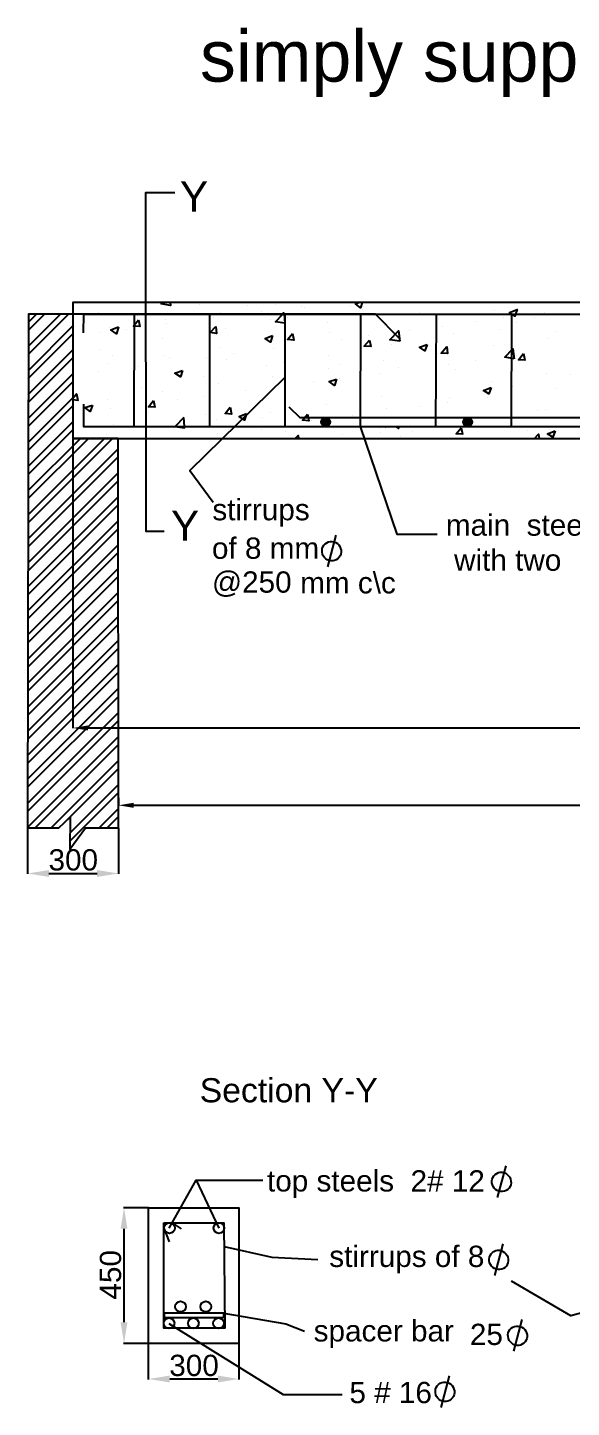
# Model space of a CAD drawing. Header units: inches. Extents: x 1209 to 6360, y 640 to 5210.
# Drawn here: x 1209 to 3011, y 640 to 5210 of the extents above; entities that cross this region are included whole.
import ezdxf

# ---------------------------------------------------------------- set-up
doc = ezdxf.new("R2010")
doc.units = ezdxf.units.IN
doc.header["$MEASUREMENT"] = 0
doc.layers.add('PDF_0', color=7, linetype='Continuous')
doc.layers.add('PDF_Text', color=7, linetype='Continuous')
doc.styles.add('PDF Arial-BoldMT', font='arial.ttf')
doc.styles.get("Standard").update_dxf_attribs({"font": 'arial.ttf'})
doc.dimstyles.get("Standard").update_dxf_attribs({"dimtxt": 50, "dimasz": 50, "dimexe": 0.18, "dimexo": 0.0625, "dimgap": 0.09, "dimtad": 0, "dimtih": 1, "dimtoh": 1, "dimdec": 4, "dimzin": 0, "dimdsep": 46, "dimtxsty": 'Standard', "dimcen": 0.09, "dimadec": 0, "dimazin": 0, "dimtfac": 1, "dimtdec": 4, "dimtofl": 0, "dimtmove": 0, "dimatfit": 3, "dimfxl": 1, "dimtolj": 1, "dimtzin": 0, "dimarcsym": 0})

# ---------------------------------------------------------------- blocks, each defined once
blk = doc.blocks.new('*D2')
at = {"color": 0, "lineweight": -2, "transparency": 16777216}
for p, q in [((1358.7, 3849.6), (1358.7, 2890.4)), ((6107.8, 3849.6), (6107.8, 2890.4)), ((1408.7, 2890.6), (3658.6, 2890.6)), ((6057.8, 2890.6), (3807.9, 2890.6))]:
    blk.add_line(p, q, dxfattribs=at)
at = {"color": 0, "transparency": 16777216}
for points in [[(1408.7, 2898.9), (1408.7, 2882.3), (1358.7, 2890.6)], [(6057.8, 2898.9), (6057.8, 2882.3), (6107.8, 2890.6)]]:
    blk.add_solid(points, dxfattribs=at)
at = {"layer": 'Defpoints', "color": 0, "transparency": 16777216}
for p in [(1358.7, 3849.7), (6107.8, 3849.7), (6107.8, 2890.6)]:
    blk.add_point(p, dxfattribs=at)
at = {"color": 0, "transparency": 16777216, "insert": (3733.2, 2890.6), "char_height": 50, "attachment_point": 5}
blk.add_mtext('\\A1;5050', dxfattribs=at)
blk = doc.blocks.new('*D3')
at = {"color": 0, "lineweight": -2, "transparency": 16777216}
for p, q in [((1510, 2658.8), (1510, 2634.2)), ((5956.5, 2651.7), (5956.5, 2634.2)), ((1560, 2634.4), (3657.6, 2634.4)), ((5906.5, 2634.4), (3808.9, 2634.4))]:
    blk.add_line(p, q, dxfattribs=at)
at = {"color": 0, "transparency": 16777216}
for points in [[(1560, 2642.7), (1560, 2626), (1510, 2634.4)], [(5906.5, 2642.7), (5906.5, 2626), (5956.5, 2634.4)]]:
    blk.add_solid(points, dxfattribs=at)
at = {"layer": 'Defpoints', "color": 0, "transparency": 16777216}
for p in [(1510, 2658.9), (5956.5, 2651.8), (5956.5, 2634.4)]:
    blk.add_point(p, dxfattribs=at)
at = {"color": 0, "transparency": 16777216, "insert": (3733.2, 2634.4), "char_height": 50, "attachment_point": 5}
blk.add_mtext('\\A1;4750', dxfattribs=at)

msp = doc.modelspace()

# ---------------------------------------------------------------- hatches: boundary and pattern name
h = msp.add_hatch()
h.set_pattern_fill('ANSI32', color=256, scale=150)
h.paths.add_polyline_path([(1508.57765, 3849.70747), (1358.66341, 3849.70747), (1358.66341, 4261.26448), (1211.57775, 4261.26448), (1208.74917, 2559.87932), (1311.992, 2559.87932), (1350.1777, 2595.23645), (1348.76341, 2489.16506), (1401.09197, 2559.87932), (1509.99193, 2559.87932)])
h.paths.add_polyline_path([(6256.33323, 3848.83394), (6107.83328, 3849.70747), (5957.91904, 3849.70747), (5956.50476, 2559.87932), (6037.11902, 2559.87932), (6037.11902, 2622.10787), (6133.29042, 2496.23649), (6133.29042, 2549.97933), (6256.33323, 2559.87932)])

# ---------------------------------------------------------------- linework, layer by layer
for p, q in [((2230.05788, 3529.55995), (2202.23902, 3424.55519)), ((2793.14301, 1440.34868), (2765.32415, 1335.34393)), ((2784.07076, 1181.95457), (2756.2519, 1076.94982)), ((2846.43198, 930.97225), (2818.61312, 825.9675)), ((2605.64528, 744.97235), (2577.82642, 639.9676))]:
    msp.add_line(p, q)
for centre in [(2216.08653, 3475.9738), (2779.17165, 1386.76253), (2770.0994, 1128.36843), (2832.46062, 877.3861), (2591.67392, 691.38621)]:
    msp.add_ellipse(centre, major_axis=(15.7623, -28.3471), ratio=0.971608281)
at = {"layer": 'PDF_0', "lineweight": 25}
for points in [[(1696.67759, 4662.92149), (1599.0919, 4662.92149), (1600.50619, 3542.80757), (1661.32045, 3542.80757)], [(1681.12045, 4299.45018), (1682.53473, 4289.55018), (1651.42046, 4295.20732), (1655.66331, 4299.45018)], [(1749.00614, 4299.45018), (1749.00614, 4299.45018)], [(2317.54881, 4299.45018), (2311.89167, 4282.47876), (2294.92025, 4295.20732), (2306.23453, 4299.45018)], [(2440.59163, 4182.0645), (2361.39165, 4261.26448), (1395.43483, 4261.26448), (1211.57775, 4261.26448), (1208.74917, 2559.87932), (1311.992, 2559.87932), (1350.1777, 2595.23645), (1348.76341, 2489.16506), (1401.09197, 2559.87932), (1509.99193, 2559.87932), (1508.57765, 3849.70747), (1358.66341, 3849.70747), (1508.57765, 3849.70747)], [(1394.02054, 4199.03593), (1395.43483, 4261.26448), (6056.91901, 4261.26448), (6056.91901, 4204.69307)], [(1443.52053, 4266.92162), (1443.52053, 4266.92162)], [(1562.32049, 4261.26448), (1560.9062, 3889.30746)], [(1572.22048, 4257.02162), (1572.22048, 4257.02162)], [(1634.44904, 4258.43591), (1634.44904, 4258.43591)], [(1778.70613, 4292.37875), (1778.70613, 4292.37875)], [(1811.23469, 4259.85019), (1811.23469, 3889.30746)], [(1823.96326, 4251.36448), (1823.96326, 4251.36448)], [(1849.42039, 4268.33591), (1849.42039, 4268.33591)], [(1894.67752, 4258.43591), (1894.67752, 4258.43591)], [(1938.52036, 4290.96447), (1938.52036, 4290.96447)], [(1983.77749, 4269.75019), (1983.77749, 4269.75019)], [(2029.03462, 4292.37875), (2029.03462, 4292.37875)], [(2061.56318, 4259.85019), (2061.56318, 3887.89317)], [(2118.13459, 4288.1359), (2118.13459, 4288.1359)], [(2128.03459, 4282.47876), (2128.03459, 4282.47876)], [(2279.36311, 4286.72161), (2279.36311, 4286.72161)], [(2311.89167, 4258.43591), (2310.47738, 3887.89317)], [(2317.54881, 4275.40733), (2317.54881, 4275.40733)], [(2508.47732, 4266.92162), (2508.47732, 4266.92162)], [(2562.22016, 4258.43591), (2560.80587, 3886.47889)], [(2697.99154, 4258.43591), (2697.99154, 4258.43591)], [(2755.97724, 4273.99305), (2755.97724, 4273.99305)], [(2812.54865, 4258.43591), (2811.13436, 3886.47889)], [(2921.44861, 4265.50733), (2921.44861, 4265.50733)], [(1364.32055, 4221.66449), (1364.32055, 4221.66449)], [(1481.70623, 4217.42164), (1481.70623, 4217.42164)], [(1535.44907, 4211.7645), (1535.44907, 4211.7645)], [(1666.9776, 4244.29306), (1666.9776, 4244.29306)], [(1669.80617, 4228.73592), (1669.80617, 4228.73592)], [(1863.56325, 4214.59307), (1863.56325, 4214.59307)], [(2013.47748, 4242.87877), (2013.47748, 4242.87877)], [(2061.56318, 4231.56449), (2061.56318, 4231.56449)], [(2071.46318, 4249.9502), (2071.46318, 4249.9502)], [(2202.99171, 4234.39306), (2202.99171, 4234.39306)], [(2391.09164, 4224.49306), (2391.09164, 4224.49306)], [(2392.50593, 4227.32163), (2392.50593, 4227.32163)], [(2473.12019, 4207.52164), (2473.12019, 4207.52164)], [(2570.70587, 4247.12163), (2570.70587, 4247.12163)], [(2583.43444, 4218.83592), (2583.43444, 4218.83592)], [(2697.99154, 4235.80734), (2697.99154, 4235.80734)], [(2772.94866, 4210.35021), (2772.94866, 4210.35021)], [(2785.67723, 4248.53591), (2785.67723, 4248.53591)], [(2829.52007, 4232.97877), (2829.52007, 4232.97877)], [(2887.50577, 4249.9502), (2887.50577, 4249.9502)], [(1446.3491, 4199.03593), (1446.3491, 4199.03593)], [(1657.0776, 4179.23593), (1657.0776, 4179.23593)], [(2024.79176, 4173.57879), (2024.79176, 4173.57879)], [(2208.64885, 4200.45021), (2208.64885, 4200.45021)], [(2249.66312, 4177.82165), (2249.66312, 4177.82165)], [(2337.3488, 4189.13593), (2337.3488, 4189.13593)], [(2415.13449, 4162.26451), (2415.13449, 4162.26451)], [(2621.62014, 4197.62164), (2621.62014, 4197.62164)], [(2934.17718, 4180.65022), (2934.17718, 4180.65022)], [(2962.46288, 4203.27878), (2962.46288, 4203.27878)], [(1449.17767, 4143.8788), (1449.17767, 4143.8788)], [(1488.77765, 4125.49309), (1488.77765, 4125.49309)], [(1662.73474, 4125.49309), (1662.73474, 4125.49309)], [(1678.29188, 4118.42167), (1678.29188, 4118.42167)], [(1801.33469, 4118.42167), (1801.33469, 4118.42167)], [(1845.17754, 4150.95023), (1845.17754, 4150.95023)], [(1890.43467, 4129.73595), (1890.43467, 4129.73595)], [(2024.79176, 4148.12166), (2024.79176, 4148.12166)], [(2207.23456, 4125.49309), (2207.23456, 4125.49309)], [(2566.46301, 4129.73595), (2566.46301, 4129.73595)], [(2751.73438, 4156.60737), (2751.73438, 4156.60737)], [(2828.10579, 4125.49309), (2828.10579, 4125.49309)], [(1442.10624, 4071.75026), (1442.10624, 4071.75026)], [(1477.46337, 4098.62168), (1477.46337, 4098.62168)], [(1576.46334, 4088.72168), (1576.46334, 4088.72168)], [(1867.8061, 4109.93596), (1867.8061, 4109.93596)], [(1999.33463, 4090.13596), (1999.33463, 4090.13596)], [(2057.32032, 4101.45025), (2057.32032, 4101.45025)], [(2204.40599, 4081.65025), (2204.40599, 4081.65025)], [(2246.83455, 4094.37882), (2246.83455, 4094.37882)], [(2386.84879, 4107.10739), (2386.84879, 4107.10739)], [(2437.76306, 4085.89311), (2437.76306, 4085.89311)], [(2603.23443, 4095.7931), (2603.23443, 4095.7931)], [(2627.27728, 4077.4074), (2627.27728, 4077.4074)], [(2692.3344, 4108.52167), (2692.3344, 4108.52167)], [(2816.7915, 4070.33597), (2816.7915, 4070.33597)], [(2061.56318, 4051.95026), (1746.17757, 3743.63608), (1823.96326, 3638.97897)], [(1792.84898, 4054.77883), (1792.84898, 4054.77883)], [(1840.93468, 4032.15027), (1840.93468, 4032.15027)], [(2020.54891, 4054.77883), (2020.54891, 4054.77883)], [(2154.90601, 4037.80741), (2154.90601, 4037.80741)], [(2244.00598, 4049.12169), (2244.00598, 4049.12169)], [(2379.77736, 4066.09311), (2379.77736, 4066.09311)], [(2747.49153, 4037.80741), (2747.49153, 4037.80741)], [(2929.93432, 4063.26454), (2929.93432, 4063.26454)], [(3006.30573, 4061.85026), (3006.30573, 4061.85026)], [(1358.66341, 3982.65028), (1371.39198, 3996.79314), (1375.63483, 3975.57886), (1358.66341, 3976.99314)], [(1378.4634, 3984.06457), (1378.4634, 3984.06457)], [(1473.22052, 3979.82171), (1473.22052, 3979.82171)], [(1584.94905, 4019.4217), (1584.94905, 4019.4217)], [(1657.0776, 4006.69313), (1657.0776, 4006.69313)], [(1706.57758, 3978.40743), (1706.57758, 3978.40743)], [(1795.67755, 3989.72171), (1795.67755, 3989.72171)], [(1931.44894, 4008.10742), (1931.44894, 4008.10742)], [(2382.60593, 3988.30743), (2382.60593, 3988.30743)], [(2562.22016, 4010.93599), (2562.22016, 4010.93599)], [(2607.47729, 3985.47886), (2607.47729, 3985.47886)], [(2733.34867, 3985.47886), (2733.34867, 3985.47886)], [(2815.37722, 4020.83599), (2815.37722, 4020.83599)], [(2958.22003, 4015.17885), (2958.22003, 4015.17885)], [(1394.02054, 3962.85029), (1394.02054, 3889.30746), (6058.3333, 3889.30746), (6058.3333, 3962.85029)], [(1419.47768, 3944.46458), (1419.47768, 3944.46458)], [(1483.12051, 3948.70744), (1483.12051, 3948.70744)], [(1608.9919, 3935.97887), (1608.9919, 3935.97887)], [(2014.89177, 3935.97887), (2014.89177, 3935.97887)], [(2074.29175, 3954.36458), (2111.06316, 3919.00745), (5362.50495, 3919.00745), (5417.66208, 3974.16457)], [(2200.16314, 3962.85029), (2200.16314, 3962.85029)], [(2399.57736, 3950.12172), (2399.57736, 3950.12172)], [(2509.8916, 3955.77886), (2509.8916, 3955.77886)], [(2598.99158, 3967.09315), (2598.99158, 3967.09315)], [(2900.23433, 3943.0503), (2900.23433, 3943.0503)], [(2925.69147, 3944.46458), (2925.69147, 3944.46458)], [(1494.4348, 3896.37888), (1494.4348, 3896.37888)], [(1652.83474, 3889.30746), (1652.83474, 3889.30746)], [(1683.94902, 3887.89317), (1683.94902, 3887.89317)], [(1698.09187, 3889.30746), (1698.09187, 3889.30746)], [(1798.50612, 3928.90745), (1798.50612, 3928.90745)], [(1835.27754, 3913.35031), (1835.27754, 3913.35031)], [(1988.02035, 3920.42173), (1988.02035, 3920.42173)], [(2061.56318, 3896.37888), (2061.56318, 3896.37888)], [(2150.66315, 3909.10745), (2150.66315, 3909.10745)], [(2178.94886, 3911.93602), (2178.94886, 3911.93602)], [(2193.09171, 3913.35031), (2193.09171, 3913.35031)], [(2285.02025, 3926.07887), (2285.02025, 3926.07887)], [(2310.47738, 3889.30746), (2432.10592, 3532.90758), (2566.46301, 3532.90758)], [(2395.3345, 3889.30746), (2395.3345, 3886.47889), (2374.12022, 3887.89317), (2375.53451, 3889.30746)], [(2427.86306, 3889.30746), (2437.76306, 3882.23603), (2440.59163, 3889.30746)], [(2743.24867, 3919.00745), (2743.24867, 3919.00745)], [(2747.49153, 3887.89317), (2747.49153, 3887.89317)], [(2953.97717, 3886.47889), (2953.97717, 3886.47889)], [(1468.97766, 3862.43604), (1468.97766, 3862.43604)], [(1702.33473, 3849.70747), (1702.33473, 3849.70747)], [(1836.69183, 3866.67889), (1836.69183, 3866.67889)], [(1873.46324, 3880.82175), (1873.46324, 3880.82175)], [(1985.19178, 3877.99318), (1985.19178, 3877.99318)], [(2062.97747, 3872.33604), (2062.97747, 3872.33604)], [(2095.50603, 3849.70747), (2105.40602, 3859.60747), (2106.82031, 3849.70747)], [(2253.90597, 3863.85032), (2253.90597, 3863.85032)], [(2378.36308, 3869.50746), (2378.36308, 3869.50746)], [(2443.4202, 3856.7789), (2443.4202, 3856.7789)], [(2485.84876, 3870.92175), (2485.84876, 3870.92175)], [(2864.8772, 3875.16461), (2864.8772, 3875.16461)], [(2888.92005, 3849.70747), (2901.64862, 3863.85032), (2904.47719, 3849.70747)], [(2937.00575, 3879.40746), (2937.00575, 3879.40746)], [(1509.99193, 2559.87932), (1509.99193, 2651.80786)], [(1208.74917, 2558.46504), (1208.74917, 2407.13652)], [(1509.99193, 2558.46504), (1509.99193, 2407.13652)], [(1279.46344, 2408.5508), (1439.27767, 2408.5508)], [(1678.29188, 1233.27976), (1767.39185, 1393.09399), (1842.34897, 1233.27976)], [(1767.39185, 1393.09399), (1988.02035, 1393.09399)], [(1608.9919, 1301.16545), (1526.96336, 1301.16545)], [(1688.19187, 1251.66547), (1717.89186, 1231.86547)], [(1528.37764, 922.137), (1528.37764, 1231.86547)], [(1659.90617, 1233.27976), (1678.29188, 1188.02263)], [(1860.73468, 1172.46549), (2017.96867, 1137.45924), (2170.89873, 1129.41689)], [(3666.77694, 1121.55122), (3009.1343, 943.35128), (2812.54865, 1057.90839)], [(1659.90617, 936.27986), (1659.90617, 936.27986)], [(1659.90617, 936.27986), (1659.90617, 936.27986)], [(1659.90617, 936.27986), (1659.90617, 936.27986)], [(1676.87759, 917.89415), (2055.90604, 683.1228), (2251.0774, 683.1228)], [(1852.24896, 953.25128), (2064.39175, 916.47986), (2126.2571, 892.2801)], [(1862.14896, 940.52271), (1862.14896, 940.52271)], [(1608.9919, 732.62278), (1608.9919, 851.42274), (1526.96336, 851.42274)], [(1908.82037, 851.42274), (1908.82037, 732.62278)], [(1839.5204, 734.03706), (1679.70616, 734.03706)]]:
    msp.add_lwpolyline(points, dxfattribs=at)
for points in [[(6107.83328, 3849.70747), (6107.83328, 4299.45018), (1358.66341, 4299.45018), (1358.66341, 3849.70747)], [(2061.56318, 4231.56449), (2030.44891, 4235.80734), (2054.49175, 4261.26448), (2057.32032, 4265.50733), (2058.73461, 4261.26448)], [(2825.27722, 4261.26448), (2823.86293, 4254.19305), (2813.96293, 4261.26448), (2805.47722, 4266.92162), (2830.93436, 4276.82162)], [(1509.99193, 4218.83592), (1502.92051, 4196.20736), (1484.5348, 4208.93592)], [(1576.46334, 4242.87877), (1580.7062, 4220.25021), (1562.32049, 4221.66449), (1559.49192, 4221.66449), (1562.32049, 4224.49306)], [(1832.44897, 4220.25021), (1835.27754, 4197.62164), (1814.06326, 4200.45021)], [(2442.00591, 4172.16451), (2409.47735, 4176.40736), (2437.76306, 4206.10735)], [(2020.54891, 4190.55022), (2013.47748, 4167.92165), (1996.50606, 4180.65022)], [(2087.02032, 4197.62164), (2091.26317, 4174.99308), (2070.04889, 4177.82165)], [(2341.59166, 4174.99308), (2345.83452, 4153.7788), (2324.62024, 4155.19309)], [(2532.52017, 4160.85023), (2525.44874, 4139.63595), (2507.06303, 4152.36451)], [(2597.57729, 4153.7788), (2600.40586, 4131.15024), (2579.19158, 4132.56452)], [(2821.03436, 4112.76453), (2789.92008, 4118.42167), (2816.7915, 4146.70737)], [(2852.14864, 4131.15024), (2856.39149, 4108.52167), (2835.17721, 4109.93596)], [(1722.13472, 4074.57883), (1715.06329, 4053.36455), (1696.67759, 4066.09311)], [(2232.6917, 4046.29312), (2225.62027, 4025.07884), (2208.64885, 4037.80741)], [(2744.66296, 4018.00742), (2737.59153, 3996.79314), (2719.20582, 4008.10742)], [(1423.72053, 3960.02172), (1416.64911, 3938.80744), (1398.2634, 3951.53601)], [(1625.96332, 3975.57886), (1630.20618, 3952.95029), (1608.9919, 3954.36458)], [(1880.53467, 3952.95029), (1884.77752, 3930.32173), (1863.56325, 3931.73602)], [(1934.27751, 3931.73602), (1927.20608, 3910.52174), (1910.23466, 3921.83602)], [(1726.37758, 3919.00745), (1698.09187, 3889.30746), (1729.20615, 3885.0646), (1729.20615, 3889.30746)], [(2136.5203, 3930.32173), (2140.76315, 3907.69317), (2119.54888, 3910.52174)], [(2645.66299, 3885.0646), (2649.90584, 3863.85032), (2628.69157, 3865.26461)], [(2956.80574, 3875.16461), (2949.73432, 3853.95033), (2931.34861, 3865.26461)], [(1608.9919, 851.42274), (1608.9919, 1301.16545), (1908.82037, 1301.16545), (1908.82037, 851.42274)], [(1659.90617, 1251.66547), (1859.32039, 1251.66547), (1862.14896, 902.33701), (1659.90617, 902.33701)], [(1857.9061, 936.27986), (1666.9776, 936.27986), (1662.73474, 936.27986), (1662.73474, 953.25128), (1852.24896, 953.25128), (1857.9061, 953.25128)]]:
    msp.add_lwpolyline(points, close=True, dxfattribs=at)
for centre, radius in [((2196.62746, 3904.15749), 14.84996), ((2667.58445, 3904.15749), 14.84996), ((1678.99903, 1233.98691), 17.67856), ((1843.05612, 1233.98691), 17.67856), ((1715.77045, 973.75842), 17.67856), ((1799.21328, 973.75842), 17.67856), ((1677.58474, 918.6013), 17.67856), ((1758.199, 918.6013), 17.67856), ((1841.64183, 918.6013), 17.67856)]:
    msp.add_circle(centre, radius, dxfattribs=at)
at = {"layer": 'PDF_0', "transparency": 33554559}
for points in [[(2183.19171, 3911.93602), (2210.06313, 3909.10745), (2181.77743, 3909.10745)], [(2210.06313, 3909.10745), (2181.77743, 3909.10745), (2210.06313, 3906.27888)], [(2181.77743, 3909.10745), (2210.06313, 3906.27888), (2181.77743, 3906.27888)], [(2210.06313, 3906.27888), (2181.77743, 3906.27888), (2210.06313, 3903.45031)], [(2181.77743, 3906.27888), (2210.06313, 3903.45031), (2181.77743, 3903.45031)], [(2210.06313, 3903.45031), (2181.77743, 3903.45031), (2210.06313, 3900.62174)], [(2181.77743, 3903.45031), (2210.06313, 3900.62174), (2181.77743, 3900.62174)], [(2210.06313, 3900.62174), (2181.77743, 3900.62174), (2210.06313, 3899.20745)], [(2181.77743, 3900.62174), (2210.06313, 3899.20745), (2181.77743, 3899.20745)], [(2210.06313, 3899.20745), (2181.77743, 3899.20745), (2208.64885, 3896.37888)], [(2181.77743, 3899.20745), (2208.64885, 3896.37888), (2183.19171, 3896.37888)], [(2184.606, 3913.35031), (2208.64885, 3911.93602), (2183.19171, 3911.93602)], [(2208.64885, 3911.93602), (2183.19171, 3911.93602), (2210.06313, 3909.10745)], [(2208.64885, 3896.37888), (2183.19171, 3896.37888), (2207.23456, 3893.55031)], [(2183.19171, 3896.37888), (2207.23456, 3893.55031), (2184.606, 3893.55031)], [(2187.43457, 3916.17888), (2207.23456, 3913.35031), (2184.606, 3913.35031)], [(2207.23456, 3913.35031), (2184.606, 3913.35031), (2208.64885, 3911.93602)], [(2207.23456, 3893.55031), (2184.606, 3893.55031), (2204.40599, 3892.13603)], [(2184.606, 3893.55031), (2204.40599, 3892.13603), (2187.43457, 3892.13603)], [(2188.84885, 3917.59316), (2204.40599, 3916.17888), (2187.43457, 3916.17888)], [(2204.40599, 3916.17888), (2187.43457, 3916.17888), (2207.23456, 3913.35031)], [(2204.40599, 3892.13603), (2187.43457, 3892.13603), (2202.99171, 3890.72174)], [(2187.43457, 3892.13603), (2202.99171, 3890.72174), (2188.84885, 3890.72174)], [(2191.67742, 3917.59316), (2202.99171, 3917.59316), (2188.84885, 3917.59316)], [(2202.99171, 3917.59316), (2188.84885, 3917.59316), (2204.40599, 3916.17888)], [(2202.99171, 3890.72174), (2188.84885, 3890.72174), (2200.16314, 3889.30746)], [(2188.84885, 3890.72174), (2200.16314, 3889.30746), (2191.67742, 3889.30746)], [(2194.50599, 3919.00745), (2200.16314, 3917.59316), (2191.67742, 3917.59316)], [(2200.16314, 3917.59316), (2191.67742, 3917.59316), (2202.99171, 3917.59316)], [(2200.16314, 3889.30746), (2191.67742, 3889.30746), (2197.33456, 3889.30746)], [(2191.67742, 3889.30746), (2197.33456, 3889.30746), (2194.50599, 3889.30746)], [(2197.33456, 3919.00745), (2194.50599, 3919.00745), (2200.16314, 3917.59316)], [(2652.73442, 3906.27888), (2681.02012, 3903.45031), (2651.32013, 3903.45031)], [(2681.02012, 3903.45031), (2651.32013, 3903.45031), (2681.02012, 3900.62174)], [(2651.32013, 3903.45031), (2681.02012, 3900.62174), (2652.73442, 3900.62174)], [(2654.1487, 3911.93602), (2679.60583, 3909.10745), (2652.73442, 3909.10745)], [(2679.60583, 3909.10745), (2652.73442, 3909.10745), (2681.02012, 3906.27888)], [(2652.73442, 3909.10745), (2681.02012, 3906.27888), (2652.73442, 3906.27888)], [(2681.02012, 3906.27888), (2652.73442, 3906.27888), (2681.02012, 3903.45031)], [(2681.02012, 3900.62174), (2652.73442, 3900.62174), (2679.60583, 3899.20745)], [(2652.73442, 3900.62174), (2679.60583, 3899.20745), (2652.73442, 3899.20745)], [(2679.60583, 3899.20745), (2652.73442, 3899.20745), (2678.19155, 3896.37888)], [(2652.73442, 3899.20745), (2678.19155, 3896.37888), (2654.1487, 3896.37888)], [(2655.56299, 3913.35031), (2678.19155, 3911.93602), (2654.1487, 3911.93602)], [(2678.19155, 3911.93602), (2654.1487, 3911.93602), (2679.60583, 3909.10745)], [(2678.19155, 3896.37888), (2654.1487, 3896.37888), (2676.77726, 3893.55031)], [(2654.1487, 3896.37888), (2676.77726, 3893.55031), (2655.56299, 3893.55031)], [(2656.97727, 3916.17888), (2676.77726, 3913.35031), (2655.56299, 3913.35031)], [(2676.77726, 3913.35031), (2655.56299, 3913.35031), (2678.19155, 3911.93602)], [(2676.77726, 3893.55031), (2655.56299, 3893.55031), (2675.36298, 3892.13603)], [(2655.56299, 3893.55031), (2675.36298, 3892.13603), (2656.97727, 3892.13603)], [(2659.80584, 3917.59316), (2675.36298, 3916.17888), (2656.97727, 3916.17888)], [(2675.36298, 3916.17888), (2656.97727, 3916.17888), (2676.77726, 3913.35031)], [(2675.36298, 3892.13603), (2656.97727, 3892.13603), (2672.53441, 3890.72174)], [(2656.97727, 3892.13603), (2672.53441, 3890.72174), (2659.80584, 3890.72174)], [(2662.63441, 3917.59316), (2672.53441, 3917.59316), (2659.80584, 3917.59316)], [(2672.53441, 3917.59316), (2659.80584, 3917.59316), (2675.36298, 3916.17888)], [(2672.53441, 3890.72174), (2659.80584, 3890.72174), (2669.70584, 3889.30746)], [(2659.80584, 3890.72174), (2669.70584, 3889.30746), (2662.63441, 3889.30746)], [(2665.46298, 3919.00745), (2669.70584, 3917.59316), (2662.63441, 3917.59316)], [(2669.70584, 3917.59316), (2662.63441, 3917.59316), (2672.53441, 3917.59316)], [(2669.70584, 3889.30746), (2662.63441, 3889.30746), (2668.29155, 3889.30746)], [(2662.63441, 3889.30746), (2668.29155, 3889.30746), (2665.46298, 3889.30746)], [(2668.29155, 3919.00745), (2665.46298, 3919.00745), (2669.70584, 3917.59316)], [(1279.46344, 2419.86508), (1279.46344, 2397.23652), (1208.74917, 2408.5508)], [(1439.27767, 2419.86508), (1439.27767, 2397.23652), (1509.99193, 2408.5508)], [(1517.06336, 1231.86547), (1539.69192, 1231.86547), (1528.37764, 1301.16545)], [(1517.06336, 922.137), (1539.69192, 922.137), (1528.37764, 851.42274)], [(1679.70616, 745.35135), (1679.70616, 722.72278), (1608.9919, 734.03706)], [(1839.5204, 745.35135), (1839.5204, 722.72278), (1908.82037, 734.03706)]]:
    msp.add_solid(points, dxfattribs=at)

# ---------------------------------------------------------------- texts
at = {"layer": 'PDF_Text', "attachment_point": 4, "style": 'PDF Arial-BoldMT'}
for s, insert, char_height in [('simply supported doubly reinforced beam', (1780.18624, 5090.76058), 170), ('Y', (1713.71195, 4650.89989), 100), ('stirrups', (1821.20231, 3603.05515), 70.419277), ('Y', (1684.01088, 3560.44136), 100), ('main  steels of 16mm', (2594.84763, 3562.03908), 70.4192769), ('of 8 mm', (1819.78766, 3485.66444), 70.419277), (' with two', (2594.84763, 3446.06302), 70.419277), ('@250', (1819.78766, 3366.8598), 70.419277), ('mm c\\\\c', (2112.07621, 3371.01326), 70.419277), ('300', (1278.09447, 2453.19448), 70.419277), ('top steels  2# 12', (2002.23801, 1379.70828), 70.4192769), ('stirrups of 8', (2208.62409, 1129.67418), 70.4192769), ('spacer bar', (2156.85948, 883.00239), 70.419277), ('25', (2674.4607, 881.31842), 70.419277), ('300', (1678.35338, 778.61259), 70.419277), ('5 # 16  ', (2275.20622, 688.81942), 70.419277)]:
    msp.add_mtext(s, dxfattribs=dict(at, insert=insert, char_height=char_height))
at = {"layer": 'PDF_Text', "insert": (1779.14965, 1689.97271), "char_height": 80, "width": 688.6534809, "attachment_point": 4, "style": 'PDF Arial-BoldMT'}
msp.add_mtext('Section Y-Y', dxfattribs=at)
at = {"layer": 'PDF_Text', "insert": (1483.86434, 997.11175), "char_height": 70.419277, "attachment_point": 4, "rotation": 90, "style": 'PDF Arial-BoldMT'}
msp.add_mtext('450', dxfattribs=at)

# ---------------------------------------------------------------- dimensions: what is measured, and where the dimension line sits
for base, p1, p2, text, picture, middle in [((6107.83328, 2890.59759), (1358.66341, 3849.70747), (6107.83328, 3849.70747), '5050', '*D2', (3733.24835, 2890.59759)), ((5956.50476, 2634.36103), (1509.99193, 2658.87929), (5956.50476, 2651.80786), '4750', '*D3', (3733.24835, 2634.36103))]:
    dim = msp.add_linear_dim(base=base, p1=p1, p2=p2, text=text, dimstyle='Standard')
    dim.commit()
    dim.dimension.update_dxf_attribs({"geometry": picture, "text_midpoint": middle})

doc.saveas('drawing.dxf')
